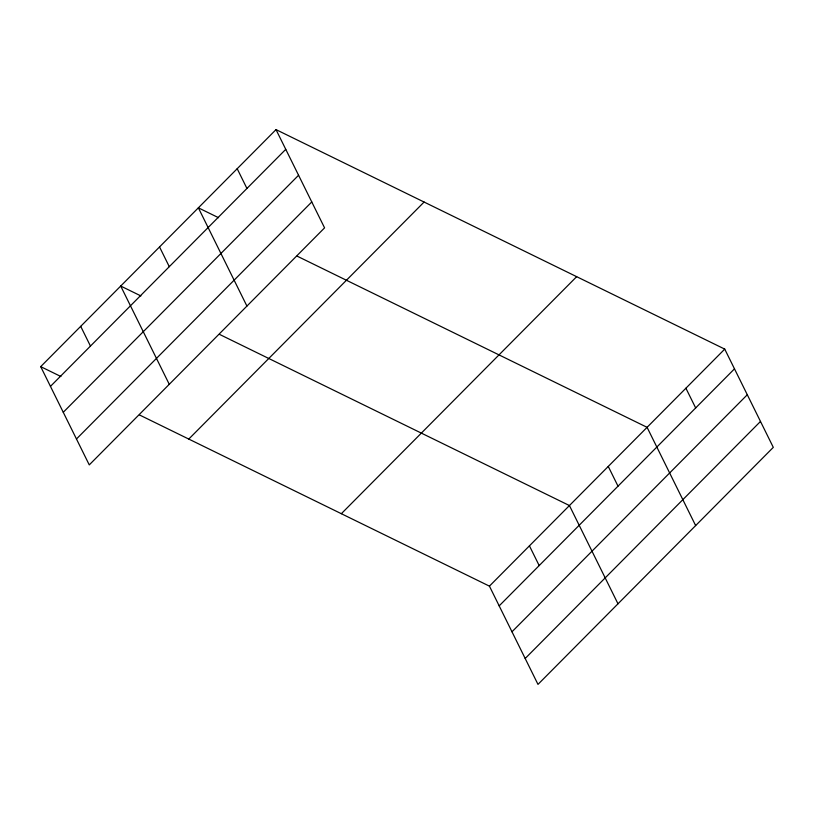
<?xml version="1.0" encoding="UTF-8"?>
<svg xmlns="http://www.w3.org/2000/svg" width="814" height="814" viewBox="0 0 814 814"><rect width="100%" height="100%" fill="white"/><g stroke="black" fill="none" stroke-linecap="round" stroke-linejoin="round"><path stroke-width="1.22" d="M276.017 129.609L324.572 227.859L89.265 464.896L40.7 366.636L276.017 129.609L724.735 349.104L773.3 447.364L537.983 684.391L489.428 586.141L139.418 414.926M50.458 386.375L285.765 149.338M63.258 412.291L298.575 175.254M76.455 438.99L311.772 201.953M188.777 439.072L424.094 202.035M341.341 513.705L576.658 276.668M489.428 586.141L724.735 349.104M499.175 605.87L734.493 368.834M511.986 631.786L747.293 394.749M525.183 658.485L760.49 421.449M218.549 217.704L198.362 207.824L246.927 306.084M297.079 256.115L647.079 427.319L695.644 525.579M140.903 295.93L120.706 286.05L169.271 384.31M219.424 334.34L569.434 505.545L617.989 603.805M40.7 366.636L60.897 376.516M685.907 388.217L695.665 407.946M608.261 466.432L618.009 486.172M529.426 545.838L539.183 565.577M237.189 168.712L246.937 188.451M159.534 246.937L169.281 266.666M80.708 326.343L90.456 346.082"/></g></svg>
